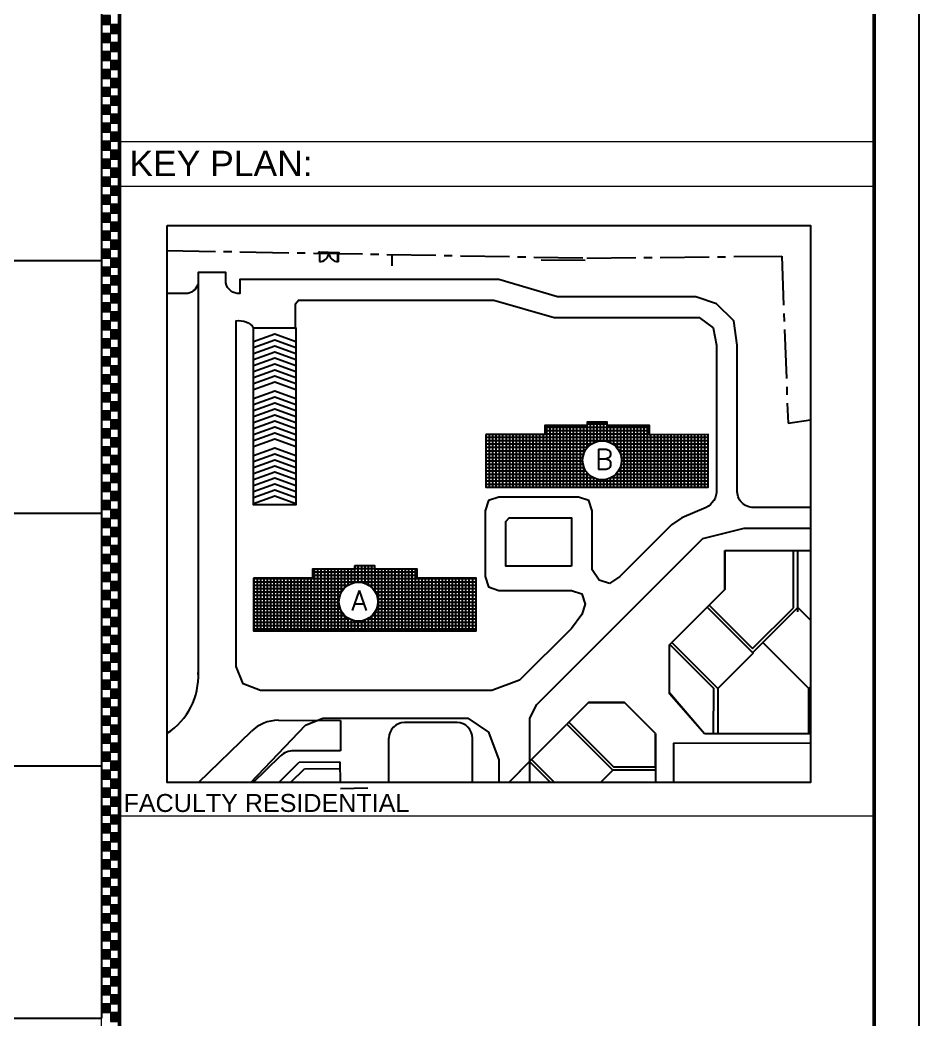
# Model space of a CAD drawing. Extents: x -200722 to 834823, y -494970 to 88783.
# Drawn here: x 411450 to 422456, y -142821 to -130576 of the extents above; entities that cross this region are included whole.
import ezdxf

# ---------------------------------------------------------------- set-up
doc = ezdxf.new("R2010")
doc.units = 0
doc.header["$LTSCALE"] = 100
doc.header["$MEASUREMENT"] = 0
doc.linetypes.add('CENTER2', pattern=[1.125, 0.75, -0.125, 0.125, -0.125])
doc.layers.get('0').update_dxf_attribs({"linetype": 'CONTINUOUS'})
doc.layers.add('5', color=4, linetype='CONTINUOUS')
doc.layers.add('9_PRINT BOUNDARY_NON PRINT', color=32, linetype='CONTINUOUS', plot=False)
doc.layers.add('9_TITLE TEXT', color=7, linetype='CONTINUOUS', lineweight=20)
doc.styles.get("Standard").update_dxf_attribs({"font": 'simplex.shx'})
doc.styles.add('TITLES', font='arial.ttf')
pattern_1 = [(90, (248203.724, -200062.037), (-41.188003, 7e-15), []), (180, (248203.724, -200062.037), (-7e-15, -41.188003), [])]

# ---------------------------------------------------------------- blocks, each defined once
blk = doc.blocks.new('TITLE CHAIN')
at = {"layer": '9_TITLE TEXT'}
h = blk.add_hatch(color=256, dxfattribs=at)
h.dxf.hatch_style = 1
h.paths.add_polyline_path([(0, -107.62), (1, -107.62), (1, -106.62), (0, -106.62)])
h = blk.add_hatch(color=256, dxfattribs=at)
h.dxf.hatch_style = 1
h.paths.add_polyline_path([(1, -108.62), (2, -108.62), (2, -107.62), (1, -107.62)])
h = blk.add_hatch(color=256, dxfattribs=at)
h.dxf.hatch_style = 1
h.paths.add_polyline_path([(0, -109.62), (1, -109.62), (1, -108.62), (0, -108.62)])
h = blk.add_hatch(color=256, dxfattribs=at)
h.dxf.hatch_style = 1
h.paths.add_polyline_path([(1, -110.62), (2, -110.62), (2, -109.62), (1, -109.62)])
h = blk.add_hatch(color=256, dxfattribs=at)
h.dxf.hatch_style = 1
h.paths.add_polyline_path([(0, -111.62), (1, -111.62), (1, -110.62), (0, -110.62)])
h = blk.add_hatch(color=256, dxfattribs=at)
h.dxf.hatch_style = 1
h.paths.add_polyline_path([(1, -112.62), (2, -112.62), (2, -111.62), (1, -111.62)])
h = blk.add_hatch(color=256, dxfattribs=at)
h.dxf.hatch_style = 1
h.paths.add_polyline_path([(0, -113.62), (1, -113.62), (1, -112.62), (0, -112.62)])
h = blk.add_hatch(color=256, dxfattribs=at)
h.dxf.hatch_style = 1
h.paths.add_polyline_path([(0, -115.62), (1, -115.62), (1, -114.62), (0, -114.62)])
h = blk.add_hatch(color=256, dxfattribs=at)
h.dxf.hatch_style = 1
h.paths.add_polyline_path([(1, -114.62), (2, -114.62), (2, -113.62), (1, -113.62)])
h = blk.add_hatch(color=256, dxfattribs=at)
h.dxf.hatch_style = 1
h.paths.add_polyline_path([(1, -116.62), (2, -116.62), (2, -115.62), (1, -115.62)])
h = blk.add_hatch(color=256, dxfattribs=at)
h.dxf.hatch_style = 1
h.paths.add_polyline_path([(0, -117.62), (1, -117.62), (1, -116.62), (0, -116.62)])
h = blk.add_hatch(color=256, dxfattribs=at)
h.dxf.hatch_style = 1
h.paths.add_polyline_path([(1, -118.62), (2, -118.62), (2, -117.62), (1, -117.62)])
h = blk.add_hatch(color=256, dxfattribs=at)
h.dxf.hatch_style = 1
h.paths.add_polyline_path([(0, -119.62), (1, -119.62), (1, -118.62), (0, -118.62)])
h = blk.add_hatch(color=256, dxfattribs=at)
h.dxf.hatch_style = 1
h.paths.add_polyline_path([(1, -120.62), (2, -120.62), (2, -119.62), (1, -119.62)])
h = blk.add_hatch(color=256, dxfattribs=at)
h.dxf.hatch_style = 1
h.paths.add_polyline_path([(0, -121.62), (1, -121.62), (1, -120.62), (0, -120.62)])
h = blk.add_hatch(color=256, dxfattribs=at)
h.dxf.hatch_style = 1
h.paths.add_polyline_path([(1, -122.62), (2, -122.62), (2, -121.62), (1, -121.62)])
h = blk.add_hatch(color=256, dxfattribs=at)
h.dxf.hatch_style = 1
h.paths.add_polyline_path([(0, -123.62), (1, -123.62), (1, -122.62), (0, -122.62)])
h = blk.add_hatch(color=256, dxfattribs=at)
h.dxf.hatch_style = 1
h.paths.add_polyline_path([(0, -125.62), (1, -125.62), (1, -124.62), (0, -124.62)])
h = blk.add_hatch(color=256, dxfattribs=at)
h.dxf.hatch_style = 1
h.paths.add_polyline_path([(1, -124.62), (2, -124.62), (2, -123.62), (1, -123.62)])
h = blk.add_hatch(color=256, dxfattribs=at)
h.dxf.hatch_style = 1
h.paths.add_polyline_path([(1, -126.62), (2, -126.62), (2, -125.62), (1, -125.62)])
h = blk.add_hatch(color=256, dxfattribs=at)
h.dxf.hatch_style = 1
h.paths.add_polyline_path([(0, -127.62), (1, -127.62), (1, -126.62), (0, -126.62)])
h = blk.add_hatch(color=256, dxfattribs=at)
h.dxf.hatch_style = 1
h.paths.add_polyline_path([(1, -128.62), (2, -128.62), (2, -127.62), (1, -127.62)])
h = blk.add_hatch(color=256, dxfattribs=at)
h.dxf.hatch_style = 1
h.paths.add_polyline_path([(0, -129.62), (1, -129.62), (1, -128.62), (0, -128.62)])
h = blk.add_hatch(color=256, dxfattribs=at)
h.dxf.hatch_style = 1
h.paths.add_polyline_path([(1, -130.62), (2, -130.62), (2, -129.62), (1, -129.62)])
h = blk.add_hatch(color=256, dxfattribs=at)
h.dxf.hatch_style = 1
h.paths.add_polyline_path([(0, -131.62), (1, -131.62), (1, -130.62), (0, -130.62)])
h = blk.add_hatch(color=256, dxfattribs=at)
h.dxf.hatch_style = 1
h.paths.add_polyline_path([(1, -132.62), (2, -132.62), (2, -131.62), (1, -131.62)])
h = blk.add_hatch(color=256, dxfattribs=at)
h.dxf.hatch_style = 1
h.paths.add_polyline_path([(0, -133.62), (1, -133.62), (1, -132.62), (0, -132.62)])
h = blk.add_hatch(color=256, dxfattribs=at)
h.dxf.hatch_style = 1
h.paths.add_polyline_path([(0, -135.62), (1, -135.62), (1, -134.62), (0, -134.62)])
h = blk.add_hatch(color=256, dxfattribs=at)
h.dxf.hatch_style = 1
h.paths.add_polyline_path([(1, -134.62), (2, -134.62), (2, -133.62), (1, -133.62)])
h = blk.add_hatch(color=256, dxfattribs=at)
h.dxf.hatch_style = 1
h.paths.add_polyline_path([(1, -136.62), (2, -136.62), (2, -135.62), (1, -135.62)])
h = blk.add_hatch(color=256, dxfattribs=at)
h.dxf.hatch_style = 1
h.paths.add_polyline_path([(0, -137.62), (1, -137.62), (1, -136.62), (0, -136.62)])
h = blk.add_hatch(color=256, dxfattribs=at)
h.dxf.hatch_style = 1
h.paths.add_polyline_path([(1, -138.62), (2, -138.62), (2, -137.62), (1, -137.62)])
h = blk.add_hatch(color=256, dxfattribs=at)
h.dxf.hatch_style = 1
h.paths.add_polyline_path([(0, -139.62), (1, -139.62), (1, -138.62), (0, -138.62)])
h = blk.add_hatch(color=256, dxfattribs=at)
h.dxf.hatch_style = 1
h.paths.add_polyline_path([(1, -140.62), (2, -140.62), (2, -139.62), (1, -139.62)])
h = blk.add_hatch(color=256, dxfattribs=at)
h.dxf.hatch_style = 1
h.paths.add_polyline_path([(0, -141.62), (1, -141.62), (1, -140.62), (0, -140.62)])
h = blk.add_hatch(color=256, dxfattribs=at)
h.dxf.hatch_style = 1
h.paths.add_polyline_path([(1, -142.62), (2, -142.62), (2, -141.62), (1, -141.62)])
h = blk.add_hatch(color=256, dxfattribs=at)
h.dxf.hatch_style = 1
h.paths.add_polyline_path([(0, -143.62), (1, -143.62), (1, -142.62), (0, -142.62)])
h = blk.add_hatch(color=256, dxfattribs=at)
h.dxf.hatch_style = 1
h.paths.add_polyline_path([(0, -145.62), (1, -145.62), (1, -144.62), (0, -144.62)])
h = blk.add_hatch(color=256, dxfattribs=at)
h.dxf.hatch_style = 1
h.paths.add_polyline_path([(1, -144.62), (2, -144.62), (2, -143.62), (1, -143.62)])
h = blk.add_hatch(color=256, dxfattribs=at)
h.dxf.hatch_style = 1
h.paths.add_polyline_path([(1, -146.62), (2, -146.62), (2, -145.62), (1, -145.62)])
h = blk.add_hatch(color=256, dxfattribs=at)
h.dxf.hatch_style = 1
h.paths.add_polyline_path([(0, -147.62), (1, -147.62), (1, -146.62), (0, -146.62)])
h = blk.add_hatch(color=256, dxfattribs=at)
h.dxf.hatch_style = 1
h.paths.add_polyline_path([(1, -148.62), (2, -148.62), (2, -147.62), (1, -147.62)])
h = blk.add_hatch(color=256, dxfattribs=at)
h.dxf.hatch_style = 1
h.paths.add_polyline_path([(0, -149.62), (1, -149.62), (1, -148.62), (0, -148.62)])
h = blk.add_hatch(color=256, dxfattribs=at)
h.dxf.hatch_style = 1
h.paths.add_polyline_path([(1, -150.62), (2, -150.62), (2, -149.62), (1, -149.62)])
h = blk.add_hatch(color=256, dxfattribs=at)
h.dxf.hatch_style = 1
h.paths.add_polyline_path([(0, -151.62), (1, -151.62), (1, -150.62), (0, -150.62)])
h = blk.add_hatch(color=256, dxfattribs=at)
h.dxf.hatch_style = 1
h.paths.add_polyline_path([(1, -152.62), (2, -152.62), (2, -151.62), (1, -151.62)])
h = blk.add_hatch(color=256, dxfattribs=at)
h.dxf.hatch_style = 1
h.paths.add_polyline_path([(0, -153.62), (1, -153.62), (1, -152.62), (0, -152.62)])
h = blk.add_hatch(color=256, dxfattribs=at)
h.dxf.hatch_style = 1
h.paths.add_polyline_path([(0, -155.62), (1, -155.62), (1, -154.62), (0, -154.62)])
h = blk.add_hatch(color=256, dxfattribs=at)
h.dxf.hatch_style = 1
h.paths.add_polyline_path([(1, -154.62), (2, -154.62), (2, -153.62), (1, -153.62)])
h = blk.add_hatch(color=256, dxfattribs=at)
h.dxf.hatch_style = 1
h.paths.add_polyline_path([(1, -156.62), (2, -156.62), (2, -155.62), (1, -155.62)])
h = blk.add_hatch(color=256, dxfattribs=at)
h.dxf.hatch_style = 1
h.paths.add_polyline_path([(0, -157.62), (1, -157.62), (1, -156.62), (0, -156.62)])
h = blk.add_hatch(color=256, dxfattribs=at)
h.dxf.hatch_style = 1
h.paths.add_polyline_path([(1, -158.62), (2, -158.62), (2, -157.62), (1, -157.62)])
h = blk.add_hatch(color=256, dxfattribs=at)
h.dxf.hatch_style = 1
h.paths.add_polyline_path([(0, -159.62), (1, -159.62), (1, -158.62), (0, -158.62)])
h = blk.add_hatch(color=256, dxfattribs=at)
h.dxf.hatch_style = 1
h.paths.add_polyline_path([(1, -160.62), (2, -160.62), (2, -159.62), (1, -159.62)])
h = blk.add_hatch(color=256, dxfattribs=at)
h.dxf.hatch_style = 1
h.paths.add_polyline_path([(0, -161.62), (1, -161.62), (1, -160.62), (0, -160.62)])
h = blk.add_hatch(color=256, dxfattribs=at)
h.dxf.hatch_style = 1
h.paths.add_polyline_path([(1, -162.62), (2, -162.62), (2, -161.62), (1, -161.62)])
h = blk.add_hatch(color=256, dxfattribs=at)
h.dxf.hatch_style = 1
h.paths.add_polyline_path([(0, -163.62), (1, -163.62), (1, -162.62), (0, -162.62)])
h = blk.add_hatch(color=256, dxfattribs=at)
h.dxf.hatch_style = 1
h.paths.add_polyline_path([(1, -164.62), (2, -164.62), (2, -163.62), (1, -163.62)])
h = blk.add_hatch(color=256, dxfattribs=at)
h.dxf.hatch_style = 1
h.paths.add_polyline_path([(0, -165.62), (1, -165.62), (1, -164.62), (0, -164.62)])
h = blk.add_hatch(color=256, dxfattribs=at)
h.dxf.hatch_style = 1
h.paths.add_polyline_path([(1, -166.62), (2, -166.62), (2, -165.62), (1, -165.62)])
h = blk.add_hatch(color=256, dxfattribs=at)
h.dxf.hatch_style = 1
h.paths.add_polyline_path([(0, -167.62), (1, -167.62), (1, -166.62), (0, -166.62)])
h = blk.add_hatch(color=256, dxfattribs=at)
h.dxf.hatch_style = 1
h.paths.add_polyline_path([(1, -168.62), (2, -168.62), (2, -167.62), (1, -167.62)])
h = blk.add_hatch(color=256, dxfattribs=at)
h.dxf.hatch_style = 1
h.paths.add_polyline_path([(0, -169.62), (1, -169.62), (1, -168.62), (0, -168.62)])
h = blk.add_hatch(color=256, dxfattribs=at)
h.dxf.hatch_style = 1
h.paths.add_polyline_path([(1, -170.62), (2, -170.62), (2, -169.62), (1, -169.62)])
h = blk.add_hatch(color=256, dxfattribs=at)
h.dxf.hatch_style = 1
h.paths.add_polyline_path([(0, -171.62), (1, -171.62), (1, -170.62), (0, -170.62)])
h = blk.add_hatch(color=256, dxfattribs=at)
h.dxf.hatch_style = 1
h.paths.add_polyline_path([(1, -172.62), (2, -172.62), (2, -171.62), (1, -171.62)])
h = blk.add_hatch(color=256, dxfattribs=at)
h.dxf.hatch_style = 1
h.paths.add_polyline_path([(0, -173.62), (1, -173.62), (1, -172.62), (0, -172.62)])
h = blk.add_hatch(color=256, dxfattribs=at)
h.dxf.hatch_style = 1
h.paths.add_polyline_path([(1, -174.62), (2, -174.62), (2, -173.62), (1, -173.62)])
h = blk.add_hatch(color=256, dxfattribs=at)
h.dxf.hatch_style = 1
h.paths.add_polyline_path([(0, -175.62), (1, -175.62), (1, -174.62), (0, -174.62)])
h = blk.add_hatch(color=256, dxfattribs=at)
h.dxf.hatch_style = 1
h.paths.add_polyline_path([(1, -176.62), (2, -176.62), (2, -175.62), (1, -175.62)])
h = blk.add_hatch(color=256, dxfattribs=at)
h.dxf.hatch_style = 1
h.paths.add_polyline_path([(0, -177.62), (1, -177.62), (1, -176.62), (0, -176.62)])
h = blk.add_hatch(color=256, dxfattribs=at)
h.dxf.hatch_style = 1
h.paths.add_polyline_path([(1, -178.62), (2, -178.62), (2, -177.62), (1, -177.62)])
h = blk.add_hatch(color=256, dxfattribs=at)
h.dxf.hatch_style = 1
h.paths.add_polyline_path([(0, -179.62), (1, -179.62), (1, -178.62), (0, -178.62)])
h = blk.add_hatch(color=256, dxfattribs=at)
h.dxf.hatch_style = 1
h.paths.add_polyline_path([(1, -180.62), (2, -180.62), (2, -179.62), (1, -179.62)])
h = blk.add_hatch(color=256, dxfattribs=at)
h.dxf.hatch_style = 1
h.paths.add_polyline_path([(0, -181.62), (1, -181.62), (1, -180.62), (0, -180.62)])
h = blk.add_hatch(color=256, dxfattribs=at)
h.dxf.hatch_style = 1
h.paths.add_polyline_path([(1, -182.62), (2, -182.62), (2, -181.62), (1, -181.62)])
h = blk.add_hatch(color=256, dxfattribs=at)
h.dxf.hatch_style = 1
h.paths.add_polyline_path([(0, -183.62), (1, -183.62), (1, -182.62), (0, -182.62)])
h = blk.add_hatch(color=256, dxfattribs=at)
h.dxf.hatch_style = 1
h.paths.add_polyline_path([(1, -184.62), (2, -184.62), (2, -183.62), (1, -183.62)])
h = blk.add_hatch(color=256, dxfattribs=at)
h.dxf.hatch_style = 1
h.paths.add_polyline_path([(0, -185.62), (1, -185.62), (1, -184.62), (0, -184.62)])
h = blk.add_hatch(color=256, dxfattribs=at)
h.dxf.hatch_style = 1
h.paths.add_polyline_path([(1, -186.62), (2, -186.62), (2, -185.62), (1, -185.62)])
h = blk.add_hatch(color=256, dxfattribs=at)
h.dxf.hatch_style = 1
h.paths.add_polyline_path([(0, -187.62), (1, -187.62), (1, -186.62), (0, -186.62)])
h = blk.add_hatch(color=256, dxfattribs=at)
h.dxf.hatch_style = 1
h.paths.add_polyline_path([(1, -188.62), (2, -188.62), (2, -187.62), (1, -187.62)])
h = blk.add_hatch(color=256, dxfattribs=at)
h.dxf.hatch_style = 1
h.paths.add_polyline_path([(0, -189.62), (1, -189.62), (1, -188.62), (0, -188.62)])
h = blk.add_hatch(color=256, dxfattribs=at)
h.dxf.hatch_style = 1
h.paths.add_polyline_path([(1, -190.62), (2, -190.62), (2, -189.62), (1, -189.62)])
h = blk.add_hatch(color=256, dxfattribs=at)
h.dxf.hatch_style = 1
h.paths.add_polyline_path([(0, -191.62), (1, -191.62), (1, -190.62), (0, -190.62)])
h = blk.add_hatch(color=256, dxfattribs=at)
h.dxf.hatch_style = 1
h.paths.add_polyline_path([(1, -192.62), (2, -192.62), (2, -191.62), (1, -191.62)])
h = blk.add_hatch(color=256, dxfattribs=at)
h.dxf.hatch_style = 1
h.paths.add_polyline_path([(0, -193.62), (1, -193.62), (1, -192.62), (0, -192.62)])
h = blk.add_hatch(color=256, dxfattribs=at)
h.dxf.hatch_style = 1
h.paths.add_polyline_path([(1, -194.62), (2, -194.62), (2, -193.62), (1, -193.62)])
h = blk.add_hatch(color=256, dxfattribs=at)
h.dxf.hatch_style = 1
h.paths.add_polyline_path([(0, -195.62), (1, -195.62), (1, -194.62), (0, -194.62)])
h = blk.add_hatch(color=256, dxfattribs=at)
h.dxf.hatch_style = 1
h.paths.add_polyline_path([(1, -196.62), (2, -196.62), (2, -195.62), (1, -195.62)])
h = blk.add_hatch(color=256, dxfattribs=at)
h.dxf.hatch_style = 1
h.paths.add_polyline_path([(0, -197.62), (1, -197.62), (1, -196.62), (0, -196.62)])
h = blk.add_hatch(color=256, dxfattribs=at)
h.dxf.hatch_style = 1
h.paths.add_polyline_path([(1, -198.62), (2, -198.62), (2, -197.62), (1, -197.62)])
h = blk.add_hatch(color=256, dxfattribs=at)
h.dxf.hatch_style = 1
h.paths.add_polyline_path([(0, -199.62), (1, -199.62), (1, -198.62), (0, -198.62)])
h = blk.add_hatch(color=256, dxfattribs=at)
h.dxf.hatch_style = 1
h.paths.add_polyline_path([(1, -200.62), (2, -200.62), (2, -199.62), (1, -199.62)])
h = blk.add_hatch(color=256, dxfattribs=at)
h.dxf.hatch_style = 1
h.paths.add_polyline_path([(0, -201.62), (1, -201.62), (1, -200.62), (0, -200.62)])
h = blk.add_hatch(color=256, dxfattribs=at)
h.dxf.hatch_style = 1
h.paths.add_polyline_path([(1, -202.62), (2, -202.62), (2, -201.62), (1, -201.62)])
h = blk.add_hatch(color=256, dxfattribs=at)
h.dxf.hatch_style = 1
h.paths.add_polyline_path([(0, -203.62), (1, -203.62), (1, -202.62), (0, -202.62)])
h = blk.add_hatch(color=256, dxfattribs=at)
h.dxf.hatch_style = 1
h.paths.add_polyline_path([(1, -204.62), (2, -204.62), (2, -203.62), (1, -203.62)])
h = blk.add_hatch(color=256, dxfattribs=at)
h.dxf.hatch_style = 1
h.paths.add_polyline_path([(0, -205.62), (1, -205.62), (1, -204.62), (0, -204.62)])
h = blk.add_hatch(color=256, dxfattribs=at)
h.dxf.hatch_style = 1
h.paths.add_polyline_path([(1, -206.62), (2, -206.62), (2, -205.62), (1, -205.62)])
h = blk.add_hatch(color=256, dxfattribs=at)
h.dxf.hatch_style = 1
h.paths.add_polyline_path([(0, -207.62), (1, -207.62), (1, -206.62), (0, -206.62)])
h = blk.add_hatch(color=256, dxfattribs=at)
h.dxf.hatch_style = 1
h.paths.add_polyline_path([(1, -208.62), (2, -208.62), (2, -207.62), (1, -207.62)])
h = blk.add_hatch(color=256, dxfattribs=at)
h.dxf.hatch_style = 1
h.paths.add_polyline_path([(0, -209.62), (1, -209.62), (1, -208.62), (0, -208.62)])
h = blk.add_hatch(color=256, dxfattribs=at)
h.dxf.hatch_style = 1
h.paths.add_polyline_path([(1, -210.62), (2, -210.62), (2, -209.62), (1, -209.62)])
h = blk.add_hatch(color=256, dxfattribs=at)
h.dxf.hatch_style = 1
h.paths.add_polyline_path([(0, -211.62), (1, -211.62), (1, -210.62), (0, -210.62)])
h = blk.add_hatch(color=256, dxfattribs=at)
h.dxf.hatch_style = 1
h.paths.add_polyline_path([(1, -212.62), (2, -212.62), (2, -211.62), (1, -211.62)])
h = blk.add_hatch(color=256, dxfattribs=at)
h.dxf.hatch_style = 1
h.paths.add_polyline_path([(0, -213.62), (1, -213.62), (1, -212.62), (0, -212.62)])
h = blk.add_hatch(color=256, dxfattribs=at)
h.dxf.hatch_style = 1
h.paths.add_polyline_path([(1, -214.62), (2, -214.62), (2, -213.62), (1, -213.62)])
h = blk.add_hatch(color=256, dxfattribs=at)
h.dxf.hatch_style = 1
h.paths.add_polyline_path([(0, -215.62), (1, -215.62), (1, -214.62), (0, -214.62)])
h = blk.add_hatch(color=256, dxfattribs=at)
h.dxf.hatch_style = 1
h.paths.add_polyline_path([(1, -216.62), (2, -216.62), (2, -215.62), (1, -215.62)])
h = blk.add_hatch(color=256, dxfattribs=at)
h.dxf.hatch_style = 1
h.paths.add_polyline_path([(0, -217.62), (1, -217.62), (1, -216.62), (0, -216.62)])
h = blk.add_hatch(color=256, dxfattribs=at)
h.dxf.hatch_style = 1
h.paths.add_polyline_path([(1, -218.62), (2, -218.62), (2, -217.62), (1, -217.62)])
for p, q in [((0, -584), (0, 0)), ((2, -584), (2, 0))]:
    blk.add_line(p, q, dxfattribs=at)
for points in [[(0, -107.62), (1, -107.62), (1, -106.62), (0, -106.62)], [(1, -108.62), (2, -108.62), (2, -107.62), (1, -107.62)], [(0, -109.62), (1, -109.62), (1, -108.62), (0, -108.62)], [(1, -110.62), (2, -110.62), (2, -109.62), (1, -109.62)], [(0, -111.62), (1, -111.62), (1, -110.62), (0, -110.62)], [(1, -112.62), (2, -112.62), (2, -111.62), (1, -111.62)], [(0, -113.62), (1, -113.62), (1, -112.62), (0, -112.62)], [(0, -115.62), (1, -115.62), (1, -114.62), (0, -114.62)], [(1, -114.62), (2, -114.62), (2, -113.62), (1, -113.62)], [(1, -116.62), (2, -116.62), (2, -115.62), (1, -115.62)], [(0, -117.62), (1, -117.62), (1, -116.62), (0, -116.62)], [(1, -118.62), (2, -118.62), (2, -117.62), (1, -117.62)], [(0, -119.62), (1, -119.62), (1, -118.62), (0, -118.62)], [(1, -120.62), (2, -120.62), (2, -119.62), (1, -119.62)], [(0, -121.62), (1, -121.62), (1, -120.62), (0, -120.62)], [(1, -122.62), (2, -122.62), (2, -121.62), (1, -121.62)], [(0, -123.62), (1, -123.62), (1, -122.62), (0, -122.62)], [(0, -125.62), (1, -125.62), (1, -124.62), (0, -124.62)], [(1, -124.62), (2, -124.62), (2, -123.62), (1, -123.62)], [(1, -126.62), (2, -126.62), (2, -125.62), (1, -125.62)], [(0, -127.62), (1, -127.62), (1, -126.62), (0, -126.62)], [(1, -128.62), (2, -128.62), (2, -127.62), (1, -127.62)], [(0, -129.62), (1, -129.62), (1, -128.62), (0, -128.62)], [(1, -130.62), (2, -130.62), (2, -129.62), (1, -129.62)], [(0, -131.62), (1, -131.62), (1, -130.62), (0, -130.62)], [(1, -132.62), (2, -132.62), (2, -131.62), (1, -131.62)], [(0, -133.62), (1, -133.62), (1, -132.62), (0, -132.62)], [(0, -135.62), (1, -135.62), (1, -134.62), (0, -134.62)], [(1, -134.62), (2, -134.62), (2, -133.62), (1, -133.62)], [(1, -136.62), (2, -136.62), (2, -135.62), (1, -135.62)], [(0, -137.62), (1, -137.62), (1, -136.62), (0, -136.62)], [(1, -138.62), (2, -138.62), (2, -137.62), (1, -137.62)], [(0, -139.62), (1, -139.62), (1, -138.62), (0, -138.62)], [(1, -140.62), (2, -140.62), (2, -139.62), (1, -139.62)], [(0, -141.62), (1, -141.62), (1, -140.62), (0, -140.62)], [(1, -142.62), (2, -142.62), (2, -141.62), (1, -141.62)], [(0, -143.62), (1, -143.62), (1, -142.62), (0, -142.62)], [(0, -145.62), (1, -145.62), (1, -144.62), (0, -144.62)], [(1, -144.62), (2, -144.62), (2, -143.62), (1, -143.62)], [(1, -146.62), (2, -146.62), (2, -145.62), (1, -145.62)], [(0, -147.62), (1, -147.62), (1, -146.62), (0, -146.62)], [(1, -148.62), (2, -148.62), (2, -147.62), (1, -147.62)], [(0, -149.62), (1, -149.62), (1, -148.62), (0, -148.62)], [(1, -150.62), (2, -150.62), (2, -149.62), (1, -149.62)], [(0, -151.62), (1, -151.62), (1, -150.62), (0, -150.62)], [(1, -152.62), (2, -152.62), (2, -151.62), (1, -151.62)], [(0, -153.62), (1, -153.62), (1, -152.62), (0, -152.62)], [(0, -155.62), (1, -155.62), (1, -154.62), (0, -154.62)], [(1, -154.62), (2, -154.62), (2, -153.62), (1, -153.62)], [(1, -156.62), (2, -156.62), (2, -155.62), (1, -155.62)], [(0, -157.62), (1, -157.62), (1, -156.62), (0, -156.62)], [(1, -158.62), (2, -158.62), (2, -157.62), (1, -157.62)], [(0, -159.62), (1, -159.62), (1, -158.62), (0, -158.62)], [(1, -160.62), (2, -160.62), (2, -159.62), (1, -159.62)], [(0, -161.62), (1, -161.62), (1, -160.62), (0, -160.62)], [(1, -162.62), (2, -162.62), (2, -161.62), (1, -161.62)], [(0, -163.62), (1, -163.62), (1, -162.62), (0, -162.62)], [(1, -164.62), (2, -164.62), (2, -163.62), (1, -163.62)], [(0, -165.62), (1, -165.62), (1, -164.62), (0, -164.62)], [(1, -166.62), (2, -166.62), (2, -165.62), (1, -165.62)], [(0, -167.62), (1, -167.62), (1, -166.62), (0, -166.62)], [(1, -168.62), (2, -168.62), (2, -167.62), (1, -167.62)], [(0, -169.62), (1, -169.62), (1, -168.62), (0, -168.62)], [(1, -170.62), (2, -170.62), (2, -169.62), (1, -169.62)], [(0, -171.62), (1, -171.62), (1, -170.62), (0, -170.62)], [(1, -172.62), (2, -172.62), (2, -171.62), (1, -171.62)], [(0, -173.62), (1, -173.62), (1, -172.62), (0, -172.62)], [(1, -174.62), (2, -174.62), (2, -173.62), (1, -173.62)], [(0, -175.62), (1, -175.62), (1, -174.62), (0, -174.62)], [(1, -176.62), (2, -176.62), (2, -175.62), (1, -175.62)], [(0, -177.62), (1, -177.62), (1, -176.62), (0, -176.62)], [(1, -178.62), (2, -178.62), (2, -177.62), (1, -177.62)], [(0, -179.62), (1, -179.62), (1, -178.62), (0, -178.62)], [(1, -180.62), (2, -180.62), (2, -179.62), (1, -179.62)], [(0, -181.62), (1, -181.62), (1, -180.62), (0, -180.62)], [(1, -182.62), (2, -182.62), (2, -181.62), (1, -181.62)], [(0, -183.62), (1, -183.62), (1, -182.62), (0, -182.62)], [(1, -184.62), (2, -184.62), (2, -183.62), (1, -183.62)], [(0, -185.62), (1, -185.62), (1, -184.62), (0, -184.62)], [(1, -186.62), (2, -186.62), (2, -185.62), (1, -185.62)], [(0, -187.62), (1, -187.62), (1, -186.62), (0, -186.62)], [(1, -188.62), (2, -188.62), (2, -187.62), (1, -187.62)], [(0, -189.62), (1, -189.62), (1, -188.62), (0, -188.62)], [(1, -190.62), (2, -190.62), (2, -189.62), (1, -189.62)], [(0, -191.62), (1, -191.62), (1, -190.62), (0, -190.62)], [(1, -192.62), (2, -192.62), (2, -191.62), (1, -191.62)], [(0, -193.62), (1, -193.62), (1, -192.62), (0, -192.62)], [(1, -194.62), (2, -194.62), (2, -193.62), (1, -193.62)], [(0, -195.62), (1, -195.62), (1, -194.62), (0, -194.62)], [(1, -196.62), (2, -196.62), (2, -195.62), (1, -195.62)], [(0, -197.62), (1, -197.62), (1, -196.62), (0, -196.62)], [(1, -198.62), (2, -198.62), (2, -197.62), (1, -197.62)], [(0, -199.62), (1, -199.62), (1, -198.62), (0, -198.62)], [(1, -200.62), (2, -200.62), (2, -199.62), (1, -199.62)], [(0, -201.62), (1, -201.62), (1, -200.62), (0, -200.62)], [(1, -202.62), (2, -202.62), (2, -201.62), (1, -201.62)], [(0, -203.62), (1, -203.62), (1, -202.62), (0, -202.62)], [(1, -204.62), (2, -204.62), (2, -203.62), (1, -203.62)], [(0, -205.62), (1, -205.62), (1, -204.62), (0, -204.62)], [(1, -206.62), (2, -206.62), (2, -205.62), (1, -205.62)], [(0, -207.62), (1, -207.62), (1, -206.62), (0, -206.62)], [(1, -208.62), (2, -208.62), (2, -207.62), (1, -207.62)], [(0, -209.62), (1, -209.62), (1, -208.62), (0, -208.62)], [(1, -210.62), (2, -210.62), (2, -209.62), (1, -209.62)], [(0, -211.62), (1, -211.62), (1, -210.62), (0, -210.62)], [(1, -212.62), (2, -212.62), (2, -211.62), (1, -211.62)], [(0, -213.62), (1, -213.62), (1, -212.62), (0, -212.62)], [(1, -214.62), (2, -214.62), (2, -213.62), (1, -213.62)], [(0, -215.62), (1, -215.62), (1, -214.62), (0, -214.62)], [(1, -216.62), (2, -216.62), (2, -215.62), (1, -215.62)], [(0, -217.62), (1, -217.62), (1, -216.62), (0, -216.62)], [(1, -218.62), (2, -218.62), (2, -217.62), (1, -217.62)]]:
    blk.add_lwpolyline(points, close=True, dxfattribs=at)

msp = doc.modelspace()

# ---------------------------------------------------------------- hatches: boundary and pattern name
h = msp.add_hatch()
h.set_pattern_fill('ANSI37', color=8, scale=12.972599, angle=45)
h.set_pattern_definition(pattern_1)
edge = h.paths.add_edge_path()
edge.add_arc((418576.8, -135968.5), 238.5, 0, 360)
h.paths.add_polyline_path([(417153.1, -135653.5), (417153.1, -136296.9), (419876.5, -136296.9), (419876.5, -135653.5), (419155.2, -135653.8), (419155.2, -135543), (418644, -135543), (418644, -135538), (418636.7, -135538), (418636.7, -135501.7), (418392.9, -135501.7), (418392.9, -135538), (418385.7, -135538), (418385.7, -135543), (417874.5, -135543), (417874.5, -135653.5)])
h = msp.add_hatch()
h.set_pattern_fill('ANSI37', color=8, scale=12.972599, angle=45)
h.set_pattern_definition(pattern_1)
edge = h.paths.add_edge_path()
edge.add_arc((415593.2, -137698.5), 238.5, 0, 360)
h.paths.add_polyline_path([(414310.2, -137411.6), (414310.2, -138054.9), (417033.6, -138054.9), (417033.6, -137411.6), (416312.2, -137411.9), (416312.2, -137301.1), (415801, -137301.1), (415801, -137296), (415793.8, -137296), (415793.8, -137259.8), (415550, -137259.8), (415550, -137296), (415542.8, -137296), (415542.7, -137301.1), (415031.6, -137301.1), (415031.6, -137411.6)])

# ---------------------------------------------------------------- linework, layer by layer
at = {"color": 18, "linetype": 'CENTER2', "ltscale": 8, "true_color": 0x000000}
for p, q in [((413242.4, -133398.2), (418388.4, -133491.2)), ((418388.4, -133491.2), (420775.3, -133468.7)), ((420775.3, -133468.7), (420853.3, -135511.2)), ((420853.3, -135511.2), (421128.9, -135473.5))]:
    msp.add_line(p, q, dxfattribs=at)
at = {"color": 18, "true_color": 0x000000}
for p, q in [((415115.8, -133422.4), (415105.1, -133422.3)), ((415108.3, -133431.8), (415108.4, -133420.2)), ((415112, -133431.8), (415108.3, -133431.8)), ((415108.4, -133420.2), (415112.1, -133420.3)), ((415109.1, -133420.8), (415109, -133431.2)), ((415111.8, -133420.6), (415109.3, -133420.6)), ((415109.3, -133431.5), (415111.7, -133431.5)), ((415112, -133431.8), (415112, -133431.8)), ((415112, -133431.8), (415115.7, -133431.8)), ((415112.1, -133420.3), (415112.1, -133420.3)), ((415115.8, -133420.3), (415112.1, -133420.3)), ((415114.7, -133431.5), (415112.3, -133431.5)), ((415112.4, -133420.6), (415114.8, -133420.6)), ((415115.1, -133420.9), (415115, -133431.2)), ((415116.4, -133428.5), (415115.6, -133535)), ((415115.7, -133431.8), (415115.8, -133420.3)), ((415115.8, -133420.3), (415346.7, -133422)), ((415115.8, -133422.4), (415346.6, -133424.1)), ((415119.9, -133428.5), (415116.4, -133428.5)), ((415120.6, -133424.9), (415118.6, -133424.9)), ((415118.6, -133427.2), (415120.6, -133427.2)), ((415119.1, -133535.1), (415119.9, -133428.5)), ((415223.7, -133425.1), (415127.5, -133424.4)), ((415223.7, -133428.6), (415127.5, -133427.9)), ((415238.7, -133425.2), (415334.9, -133425.9)), ((415238.7, -133428.7), (415334.8, -133429.4)), ((415341.7, -133536.7), (415342.4, -133430.1)), ((415341.8, -133426.6), (415343.7, -133426.6)), ((415343.7, -133428.9), (415341.8, -133428.9)), ((415342.4, -133430.1), (415345.9, -133430.2)), ((415345.9, -133430.2), (415345.1, -133536.7)), ((415346.6, -133433.5), (415346.7, -133422)), ((415346.6, -133424.1), (415357.3, -133424.1)), ((415350.3, -133433.6), (415346.6, -133433.5)), ((415346.7, -133422), (415354, -133422)), ((415347.3, -133422.6), (415347.3, -133432.9)), ((415347.5, -133433.2), (415350, -133433.2)), ((415350.1, -133422.3), (415347.6, -133422.3)), ((415350.3, -133433.5), (415350.3, -133433.6)), ((415350.3, -133433.6), (415354, -133433.6)), ((415350.4, -133422), (415350.4, -133422.1)), ((415353, -133433.2), (415350.5, -133433.2)), ((415350.6, -133422.3), (415353.1, -133422.4)), ((415353.4, -133422.6), (415353.3, -133433)), ((415354, -133433.6), (415354, -133422)), ((416001.5, -133448), (416001.4, -133587.1)), ((415115.6, -133535), (415119.1, -133535.1)), ((415345.1, -133536.7), (415341.7, -133536.7)), ((418369.5, -133519.2), (417829.4, -133518.9)), ((413632.7, -133669.5, 30.5), (413632.7, -138646.2)), ((420548.5, -138193.3), (420418.2, -138323.4)), ((414613.2, -139151.6), (415373.9, -139152)), ((415373.9, -139152), (415373.7, -139523.9)), ((416800.3, -139179.8), (416156.2, -139179.5)), ((413636.3, -139912.2), (414282.1, -139285.7)), ((415965.7, -139912.2), (415966, -139369.4)), ((416989.9, -139912.2), (416990.2, -139370)), ((419450.4, -139432.5), (419450.1, -139912.2)), ((421128.9, -139433.4), (419450.4, -139432.5)), ((415373.7, -139523.9), (414801.9, -139523.6)), ((414304.8, -139912.2), (414636.3, -139590.6)), ((414618.6, -139912.2), (414867.9, -139663.3)), ((414867.9, -139663.3), (415365.8, -139661.1)), ((415365.8, -139661.1), (415371.1, -139912.2)), ((414762.8, -139912.2), (414931, -139744.2)), ((414931, -139744.2), (415367.5, -139741.5)), ((415372.7, -139987.5), (415709.8, -139977))]:
    msp.add_line(p, q, dxfattribs=at)
at = {"color": 8}
for p, q in [((420078.6, -137551), (420078.9, -137071.4)), ((421128.9, -137076.7), (420078.9, -137076.2)), ((420973.2, -137823.6), (420973.6, -137073.3)), ((420078.6, -137551), (419402.7, -138226.2)), ((419402.4, -138829), (419402.7, -138226.2)), ((419830.5, -139318.2), (419402.4, -138829)), ((419993.5, -138747.7), (419993.2, -139318.3)), ((421104.4, -138749.7), (421104.1, -139318.9)), ((418411.5, -138931.9), (418143.3, -139199.8)), ((418411.5, -138931.9), (418849.7, -138932.1)), ((419229.5, -139312.4), (418849.7, -138932.1)), ((419229.5, -139312.4), (419229.2, -139912.2)), ((421128.9, -139318.9), (419830.5, -139318.2)), ((417718.6, -139624), (417436.1, -139912.2)), ((418699.1, -139756.2), (419229.3, -139756.5))]:
    msp.add_line(p, q, dxfattribs=at)
at = {"color": 18, "ltscale": 2, "true_color": 0x000000}
for p, q in [((420078.9, -137076.2), (420078.6, -137551)), ((420919.6, -137076.6), (420078.9, -137076.2)), ((420919.3, -137772.2), (420919.6, -137076.6)), ((420078.6, -137551), (419888.9, -137740.5)), ((419888.9, -137740.5), (420419.3, -138271.6)), ((419432.2, -138196.7), (419862.4, -137767)), ((419862.4, -137767), (420425.4, -138330.6)), ((420419.3, -138271.6), (420919.3, -137772.2)), ((420543, -138198.8), (420973.2, -137769.1)), ((420973.2, -137769.1), (421128.9, -137924.9)), ((419402.4, -138814.9), (419402.7, -138226.2)), ((419402.7, -138226.2), (419404.6, -138224.3)), ((419404.6, -138224.3), (419938.5, -138758.7)), ((419995.2, -138760.3), (419432.2, -138196.7)), ((421106.1, -138762.4), (420543, -138198.8)), ((420425.4, -138330.6), (419995.2, -138760.3)), ((419830.5, -139318.2), (419402.4, -138814.9)), ((419938.5, -138758.7), (419938.2, -139318.2)), ((421128.9, -138739.5), (421106.1, -138762.4)), ((418411.5, -138931.9), (418169.2, -139173.8)), ((418849.7, -138932.1), (418411.5, -138931.9)), ((419229.5, -139312.4), (418849.7, -138932.1)), ((417713.1, -139629.5), (418143.3, -139199.8)), ((418143.3, -139199.8), (418706.3, -139763.4)), ((418169.2, -139173.8), (418714.3, -139719.5)), ((419229.3, -139719.8), (419229.5, -139312.4)), ((419938.2, -139318.2), (419830.5, -139318.2)), ((417687.5, -139655.7), (417436.1, -139912.2)), ((417943.7, -139912.2), (417687.5, -139655.7)), ((417995.6, -139912.2), (417713.1, -139629.5)), ((418706.3, -139763.4), (418557.3, -139912.2)), ((418714.3, -139719.5), (419229.3, -139719.8))]:
    msp.add_line(p, q, dxfattribs=at)
at = {"color": 18, "true_color": 0x000000}
for points in [[(330496.4, -183032.7), (421906.4, -183032.7), (421906.4, -118792.7), (330496.4, -118792.7)], [(413252.5, -133091.2), (421128.9, -133091.2), (421128.9, -139912.2), (413252.5, -139912.2)]]:
    msp.add_lwpolyline(points, close=True, dxfattribs=at)
at = {"color": 18, "ltscale": 2, "true_color": 0x000000, "elevation": 30.5}
for points in [[(421128.9, -136545.9), (420431.6, -136545.9, -0.4368645), (420231.5, -136334.4), (420231.5, -134557.8), (420189.2, -134261.7), (419977.7, -134050.2), (419723.9, -133965.6), (418031.9, -133965.6), (417312.8, -133754.1), (414140.3, -133754.1), (414140.3, -133923.3, -0.3942949), (413971.1, -133796.4), (413971.1, -133669.5), (413632.7, -133669.5), (413632.7, -133796.4, -0.3016965), (413505.8, -133923.3), (413252.5, -133923.3)], [(418666.4, -137476.5), (418539.5, -137434.2), (418454.9, -137307.3), (418454.9, -136588.2), (418412.6, -136461.3), (418285.7, -136419), (417312.8, -136419), (417185.9, -136461.3), (417143.6, -136588.2), (417143.6, -137391.9), (417185.9, -137518.8), (417312.8, -137561.1), (418201.1, -137561.1), (418328, -137603.4), (418370.3, -137730.3), (418328, -137857.2), (418201.1, -138026.4), (417566.6, -138660.9), (417228.2, -138787.8), (414394.1, -138787.8), (414182.6, -138703.2), (414098, -138491.7), (414098, -134261.7, -0.3027756), (414309.5, -134346.3), (414821.5, -134346.3), (414821.5, -134050.2), (414859.4, -134007.9), (417249.3, -134007.9), (417989.6, -134219.4), (419766.2, -134219.4), (419935.4, -134346.3), (419977.7, -134557.8), (419977.7, -136334.4, -0.2847818), (419850.8, -136545.9), (419554.7, -136672.8), (419427.8, -136757.4), (418793.3, -137391.9), (418666.4, -137476.5)]]:
    msp.add_lwpolyline(points, format="xyb", dxfattribs=at)
at = {"color": 18, "true_color": 0x000000}
for points, elevation in [([(414309.5, -134346.3), (414826.3, -134346.3), (414826.3, -136512.5), (414309.5, -136512.5)], 30.5), ([(417153.1, -135653.5), (417153.1, -136296.9), (419876.5, -136296.9), (419876.5, -135653.5), (419155.2, -135653.8), (419155.2, -135543), (418644, -135543), (418644, -135538), (418636.7, -135538), (418636.7, -135501.7), (418392.9, -135501.7), (418392.9, -135538), (418385.7, -135538), (418385.7, -135543), (417874.5, -135543), (417874.5, -135653.5)], -160.5), ([(414310.2, -137411.6), (414310.2, -138054.9), (417033.6, -138054.9), (417033.6, -137411.6), (416312.2, -137411.9), (416312.2, -137301.1), (415801, -137301.1), (415801, -137296), (415793.8, -137296), (415793.8, -137259.8), (415550, -137259.8), (415550, -137296), (415542.8, -137296), (415542.7, -137301.1), (415031.6, -137301.1), (415031.6, -137411.6)], -160.5)]:
    msp.add_lwpolyline(points, close=True, dxfattribs=dict(at, elevation=elevation))
at = {"color": 18, "ltscale": 2, "true_color": 0x000000, "elevation": 30.5}
for points in [[(414310, -134514.5), (414567.9, -134420.6), (414825.9, -134514.5)], [(414310, -134588), (414567.9, -134494.1), (414825.9, -134588)], [(414310, -134661.4), (414567.9, -134567.6), (414825.9, -134661.4)], [(414310, -134734.9), (414567.9, -134641), (414825.9, -134734.9)], [(414310, -134808.4), (414567.9, -134714.5), (414825.9, -134808.4)], [(414310, -134881.9), (414567.9, -134788), (414825.9, -134881.9)], [(414310, -134955.3), (414567.9, -134861.5), (414825.9, -134955.3)], [(414310, -135028.8), (414567.9, -134934.9), (414825.9, -135028.8)], [(414310, -135102.3), (414567.9, -135008.4), (414825.9, -135102.3)], [(414310, -135211.8), (414567.9, -135117.9), (414825.9, -135211.8)], [(414310, -135285.3), (414567.9, -135191.4), (414825.9, -135285.3)], [(414310, -135358.7), (414567.9, -135264.9), (414825.9, -135358.7)], [(414310, -135432.2), (414567.9, -135338.3), (414825.9, -135432.2)], [(414310, -135505.7), (414567.9, -135411.8), (414825.9, -135505.7)], [(414310, -135579.2), (414567.9, -135485.3), (414825.9, -135579.2)], [(414310, -135652.6), (414567.9, -135558.8), (414825.9, -135652.6)], [(414310, -135726.1), (414567.9, -135632.2), (414825.9, -135726.1)], [(414310, -135799.6), (414567.9, -135705.7), (414825.9, -135799.6)], [(414310, -135909.1), (414567.9, -135815.2), (414825.9, -135909.1)], [(414310, -135982.6), (414567.9, -135888.7), (414825.9, -135982.6)], [(414310, -136056), (414567.9, -135962.2), (414825.9, -136056)], [(414310, -136129.5), (414567.9, -136035.6), (414825.9, -136129.5)], [(414310, -136203), (414567.9, -136109.1), (414825.9, -136203)], [(414310, -136276.5), (414567.9, -136182.6), (414825.9, -136276.5)], [(414310, -136349.9), (414567.9, -136256.1), (414825.9, -136349.9)], [(414310, -136423.4), (414567.9, -136329.6), (414825.9, -136423.4)], [(414310, -136496.9), (414567.9, -136403), (414825.9, -136496.9)], [(418201.1, -137265), (417397.4, -137265), (417397.4, -136715.1), (417439.7, -136672.8), (418201.1, -136672.8), (418201.1, -137265)], [(417693.5, -139912.2), (417693.5, -139126.2), (417778.1, -138957), (419808.5, -136926.6), (420316.1, -136799.7), (421128.9, -136799.7)], [(414276, -139912.2), (414944, -139210.8), (415155.5, -139126.2), (416932.1, -139126.2), (417185.9, -139295.4), (417312.8, -139633.8), (417312.8, -139912.2)]]:
    msp.add_lwpolyline(points, dxfattribs=at)
at = {"color": 7}
for centre in [(418576.8, -135968.5), (415593.2, -137698.5)]:
    msp.add_circle(centre, 238.5, dxfattribs=at)
at = {"color": 18, "true_color": 0x000000}
for centre, radius, start, end in [((415109.3, -133431.2), 0.277, 179.57806, 269.57806), ((415109.3, -133420.8), 0.277, 89.57806, 179.57806), ((415111.7, -133431.7), 0.277, 359.57806, 89.57806), ((415111.8, -133420.3), 0.277, 269.57806, 359.57806), ((415112.3, -133431.8), 0.277, 89.57806, 179.57806), ((415112.4, -133420.3), 0.277, 179.57806, 269.57806), ((415114.7, -133431.2), 0.277, 269.57806, 359.57806), ((415114.8, -133420.9), 0.277, 359.57806, 89.57806), ((415118.7, -133423), 112, 268.43577, 357.1367), ((415343.7, -133424.7), 112, 182.01942, 270.72035), ((415347.6, -133422.6), 0.277, 89.57806, 179.57806), ((415347.5, -133432.9), 0.277, 179.57806, 269.57806), ((415350, -133433.5), 0.277, 359.57806, 89.57806), ((415350.1, -133422.1), 0.277, 269.57806, 359.57806), ((415350.5, -133433.5), 0.277, 89.57806, 179.57806), ((415350.6, -133422.1), 0.277, 179.57806, 269.57806), ((415353, -133433), 0.277, 269.57806, 359.57806), ((415353.1, -133422.6), 0.277, 359.57806, 89.57806), ((412792.1, -138606), 841.6, 303.16715, 2.74016), ((414612.9, -139626.7), 475.1, 89.96936, 134.13263), ((416156.1, -139369.5), 190, 89.96936, 179.96936), ((416800.2, -139369.9), 190, 359.96936, 89.96936), ((414801.7, -139761.1), 237.5, 89.96936, 134.13263)]:
    msp.add_arc(centre, radius, start, end, dxfattribs=at)
at = {"layer": '5', "color": 7, "lineweight": -2}
for p, q in [((412446.4, -118792.7), (412446.4, -142800.4)), ((376986.6, -133521.4), (412446.4, -133521.4)), ((376986.6, -136614.4), (412446.4, -136614.4)), ((376986.6, -139707.4), (412446.4, -139707.4)), ((376986.6, -142800.4), (412446.4, -142800.4))]:
    msp.add_line(p, q, dxfattribs=at)
at = {"layer": '9_PRINT BOUNDARY_NON PRINT', "color": 18, "true_color": 0x000000}
msp.add_lwpolyline([(329946.4, -183582.7), (422456.4, -183582.7), (422456.4, -118242.7), (329946.4, -118242.7)], close=True, dxfattribs=at)
at = {"layer": '9_TITLE TEXT', "color": 18, "true_color": 0x000000}
msp.add_line((412446.4, -182331.4), (412446.4, -118792.7), dxfattribs=at)
at = {"layer": '9_TITLE TEXT', "color": 18, "lineweight": 50, "true_color": 0x000000}
msp.add_lwpolyline([(421906.4, -183032.7), (412666.4, -183032.7), (412666.4, -118792.7), (421906.4, -118792.6)], close=True, dxfattribs=at)
at = {"layer": '9_TITLE TEXT', "color": 18, "true_color": 0x000000}
for points in [[(421906.4, -118792.7), (421906.4, -183032.7)], [(412666.4, -132062.8), (421906.4, -132062.8)], [(412673.1, -140321.4), (412673.1, -132062.8)], [(412666.4, -132612.8), (421906.4, -132612.8)], [(412666.4, -140321.4), (421906.4, -140321.4)]]:
    msp.add_lwpolyline(points, dxfattribs=at)

# ---------------------------------------------------------------- block references
at = {"color": 18, "true_color": 0x000000, "xscale": 110, "yscale": 110, "zscale": 110}
msp.add_blockref('TITLE CHAIN', (412446.4, -118792.7), dxfattribs=at)

# ---------------------------------------------------------------- texts
at = {"color": 7, "lineweight": -3}
for s, p in [('B', (418489.5, -136078.8)), ('A', (415505.9, -137808.8))]:
    msp.add_text(s, height=247.5, dxfattribs=at).set_placement(p)
at = {"layer": '9_TITLE TEXT', "color": 18, "lineweight": 25, "true_color": 0x000000, "insert": (412789.3, -132177.9), "char_height": 310.62, "width": 2906.532, "attachment_point": 1, "style": 'TITLES'}
msp.add_mtext('KEY PLAN:', dxfattribs=at)
at = {"layer": '9_TITLE TEXT', "color": 18, "true_color": 0x000000, "insert": (412716.5, -140053.5), "char_height": 220, "width": 13947.881, "attachment_point": 1, "style": 'TITLES'}
msp.add_mtext('FACULTY RESIDENTIAL', dxfattribs=at)

doc.saveas('drawing.dxf')
